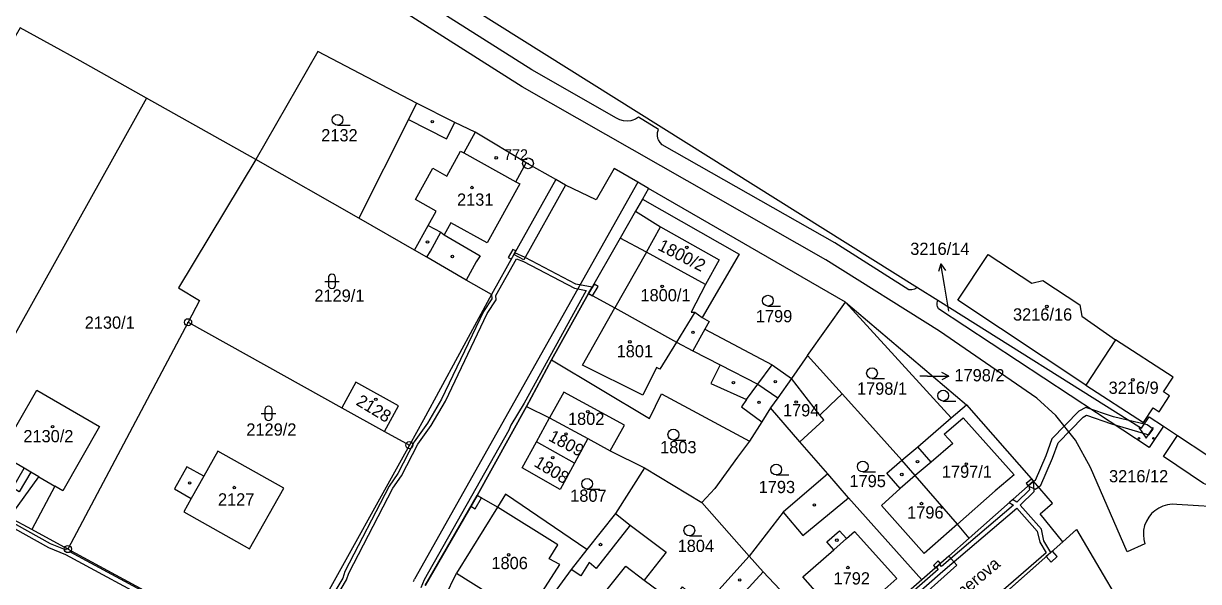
# Model space of a CAD drawing. Extents: x -784124 to -780570, y -980818 to -976926.
# Drawn here: x -782291.2 to -782128, y -978433.4 to -978355.9 of the extents above; entities that cross this region are included whole.
import ezdxf
from ezdxf.enums import TextEntityAlignment as Align

# ---------------------------------------------------------------- set-up
doc = ezdxf.new("R2010")
doc.units = 0
doc.header["$LTSCALE"] = 3.138375
doc.header["$MEASUREMENT"] = 0
doc.linetypes.add('0_051C', pattern=[0])
for name, color, linetype in [('1', 7, 'CONTINUOUS'), ('1008', 1, 'CONTINUOUS'), ('101', 1, 'CONTINUOUS'), ('1016', 1, 'CONTINUOUS'), ('1029', 1, 'CONTINUOUS'), ('105', 1, 'CONTINUOUS'), ('18', 1, 'CONTINUOUS'), ('21800', 1, 'CONTINUOUS'), ('21900', 1, 'CONTINUOUS'), ('21999', 1, 'CONTINUOUS'), ('23700', 1, 'CONTINUOUS'), ('304', 1, 'CONTINUOUS'), ('314', 1, 'CONTINUOUS'), ('316', 1, 'CONTINUOUS'), ('402', 1, 'CONTINUOUS'), ('404', 1, 'CONTINUOUS')]:
    doc.layers.add(name, color=color, linetype=linetype)

# ---------------------------------------------------------------- blocks, each defined once
blk = doc.blocks.new('4_02$0')
at = {"layer": '404', "color": 255, "linetype": 'Continuous'}
blk.add_circle((-0.01, 0), 0.175, dxfattribs=at)
blk = doc.blocks.new('1029$1')
at = {"layer": '1029', "color": 6, "linetype": 'Continuous'}
for p, q in [((0, 3), (-0.5, 2)), ((0, 0), (0, 3)), ((0, 3), (0.5, 2))]:
    blk.add_line(p, q, dxfattribs=at)
blk = doc.blocks.new('3_04$3')
at = {"layer": '304', "color": 255, "linetype": 'Continuous'}
blk.add_line((0.01, 0), (1.76, 0), dxfattribs=at)
blk.add_circle((0.01, 0.75), 0.75, dxfattribs=at)
blk = doc.blocks.new('3_16$5')
at = {"layer": '316', "color": 255, "linetype": 'Continuous'}
for p, q in [((-1, 1), (1, 1)), ((-0.5, 1.5), (-0.5, 0.5)), ((0.5, 0.5), (0.5, 1.5))]:
    blk.add_line(p, q, dxfattribs=at)
for centre, start, end in [((0, 1.5), 0, 180), ((0, 0.5), 180, 359.9879)]:
    blk.add_arc(centre, 0.5, start, end, dxfattribs=at)
blk = doc.blocks.new('3_14$2')
at = {"layer": '314', "color": 255, "linetype": 'Continuous'}
blk.add_lwpolyline([(-1, 1.5), (0, 0), (1, 1.5)], dxfattribs=at)
for centre in [(-1, 0), (1, 0)]:
    blk.add_circle(centre, 0.1, dxfattribs=at)
blk = doc.blocks.new('$15')
at = {"layer": '1', "color": 254, "linetype": 'Continuous'}
for points in [[(-34.465, 101.275), (-26.945, 113.905), (-26.655, 114.815), (-20.515, 126.615), (-19.315, 128.355), (-17.055, 132.745), (-15.205, 135.345), (-13.235, 138.705), (-7.415, 150.855), (-6.175, 152.775), (-6.245, 153.355), (-3.355, 158.475), (-2.375, 158.085), (4.705, 154.385), (6.345, 154.075), (-2.265, 138.415), (-4.155, 135.355), (-4.435, 134.695), (-16.185, 113.925), (-16.645, 112.795)], [(51.305, 111.125), (55.855, 115.115), (66.145, 123.875), (68.985, 120.685), (69.315, 119.125), (70.205, 117.645), (50.295, 100.415)], [(59.475, 107.615), (70.865, 117.715), (69.875, 119.345), (69.545, 120.965), (66.585, 124.285), (68.535, 126.185), (68.435, 127.585), (67.815, 127.035), (67.895, 126.405), (66.135, 124.675), (65.555, 125.045), (65.095, 124.635), (65.675, 124.255), (55.685, 115.755), (55.385, 116.075), (54.935, 115.675), (55.235, 115.365), (51.125, 111.775)], [(-16.055, 113.125), (-8.835, 125.635), (-1.975, 137.975), (1.495, 144.455), (6.665, 153.645), (7.175, 154.535), (4.905, 154.955), (-2.155, 158.655), (-3.575, 159.315), (-3.705, 159.075), (-6.805, 153.525), (-6.795, 152.915), (-7.935, 151.145), (-13.765, 138.985), (-15.705, 135.675), (-17.575, 133.065), (-19.835, 128.665), (-21.035, 126.925), (-27.215, 115.055), (-27.495, 114.145), (-34.875, 101.755)], [(-52.505, 110.855), (-65.395, 117.795), (-65.055, 117.855), (-65.665, 118.185), (-65.875, 118.295), (-65.995, 118.085), (-68.085, 118.925), (-75.985, 123.325)], [(-86.525, 128.515), (-68.345, 118.385), (-65.995, 117.435), (-52.795, 110.325), (-36.925, 101.305), (-35.855, 100.905), (-27.345, 95.825), (-29.545, 92.515), (-44.115, 65.215), (-44.645, 63.005), (-46.325, 59.945), (-47.215, 59.505), (-55.875, 44.185), (-56.465, 42.705), (-65.635, 26.865), (-77.355, 5.905)]]:
    blk.add_lwpolyline(points, dxfattribs=at)
blk = doc.blocks.new('1_01$18')
at = {"layer": '101', "color": 3, "linetype": 'Continuous'}
for radius in [0.75, 0.03]:
    blk.add_circle((0, 0), radius, dxfattribs=at)
blk = doc.blocks.new('1_05$19')
at = {"layer": '105', "color": 3, "linetype": 'Continuous'}
for radius in [0.5, 0.0303]:
    blk.add_circle((0, 0), radius, dxfattribs=at)

msp = doc.modelspace()

# ---------------------------------------------------------------- linework, layer by layer
at = {"layer": '1029', "color": 255, "linetype": 'Continuous'}
for p, q in [((-782162.69, -978395.87), (-782163.32, -978392.26)), ((-782165.69, -978404.9), (-782166.75, -978404.9))]:
    msp.add_line(p, q, dxfattribs=at)
at = {"layer": '21800', "color": 255, "linetype": 'Continuous'}
for p, q in [((-782237.78, -978369.26), (-782232.46, -978371.93)), ((-782232.46, -978371.93), (-782231.32, -978369.66)), ((-782228.5, -978371), (-782230.07, -978373.91)), ((-782232.43, -978377.12), (-782230.52, -978373.66)), ((-782230.52, -978373.66), (-782230.07, -978373.91)), ((-782230.07, -978373.91), (-782222.85, -978377.9)), ((-782222.85, -978377.9), (-782221.4, -978375.3)), ((-782236.8, -978380.38), (-782234.4, -978376.03)), ((-782234.4, -978376.03), (-782232.43, -978377.12)), ((-782205.89, -978377.98), (-782236.93, -978433.08)), ((-782222.29, -978378.21), (-782226.82, -978386.4)), ((-782222.85, -978377.9), (-782222.29, -978378.21)), ((-782215.94, -978378.36), (-782221.75, -978388.75)), ((-782233.92, -978381.98), (-782236.8, -978380.38)), ((-782235.01, -978383.96), (-782233.92, -978381.98)), ((-782231.9, -978383.6), (-782232.81, -978385.25)), ((-782226.82, -978386.4), (-782231.9, -978383.6)), ((-782236.91, -978387.42), (-782235.01, -978383.96)), ((-782235.01, -978383.96), (-782233.25, -978384.92)), ((-782234.71, -978387.52), (-782233.25, -978384.92)), ((-782233.25, -978384.92), (-782232.81, -978385.25)), ((-782232.81, -978385.25), (-782227.8, -978388.18)), ((-782204.72, -978387.69), (-782202.77, -978384.16)), ((-782204.72, -978387.69), (-782208.36, -978385.75)), ((-782235.2, -978388.39), (-782234.71, -978387.52)), ((-782227.8, -978388.18), (-782228.38, -978389)), ((-782221.75, -978388.75), (-782223.11, -978387.99)), ((-782228.38, -978389), (-782229.75, -978391.54)), ((-782196.51, -978392.18), (-782198.5, -978395.99)), ((-782213.58, -978403.37), (-782209.08, -978395.42)), ((-782198, -978396), (-782200.54, -978400.18)), ((-782198.5, -978395.99), (-782198, -978396)), ((-782198, -978396), (-782196.96, -978396.76)), ((-782196.58, -978398.35), (-782198.28, -978401.39)), ((-782200.54, -978400.18), (-782202.85, -978403.9)), ((-782205.21, -978407.53), (-782213.58, -978403.37)), ((-782194.46, -978403.33), (-782195.77, -978405.9)), ((-782189.22, -978405.99), (-782187.25, -978403.3)), ((-782203.3, -978403.68), (-782205.21, -978407.53)), ((-782202.85, -978403.9), (-782203.3, -978403.68)), ((-782195.77, -978405.9), (-782190.8, -978408.12)), ((-782190.8, -978408.12), (-782189.22, -978405.99)), ((-782190.8, -978408.12), (-782191.53, -978409.16)), ((-782179.19, -978408.92), (-782177.53, -978407.33)), ((-782191.53, -978409.16), (-782188.7, -978411.21)), ((-782180.61, -978410.28), (-782179.19, -978408.92)), ((-782163.37, -978412.92), (-782160.7, -978410.66)), ((-782153.66, -978418.57), (-782160.7, -978410.66)), ((-782163.37, -978412.92), (-782162.16, -978414.25)), ((-782165.17, -978416.82), (-782167.03, -978414.68)), ((-782162.16, -978414.25), (-782165.17, -978416.82)), ((-782290.22, -978418.19), (-782291.13, -978417.66)), ((-782165.17, -978416.82), (-782167.38, -978418.69)), ((-782289.09, -978418.85), (-782286.86, -978420.15)), ((-782266.2, -978418.78), (-782267.93, -978421.86)), ((-782167.38, -978418.69), (-782169.49, -978420.47)), ((-782153.66, -978418.57), (-782156.26, -978420.78)), ((-782161.52, -978425.42), (-782156.26, -978420.78)), ((-782182.98, -978427.01), (-782176.63, -978421.78)), ((-782225.4, -978423.07), (-782231.1, -978432.22)), ((-782217, -978428.31), (-782225.4, -978423.07)), ((-782185.74, -978423.78), (-782182.98, -978427.01)), ((-782206.95, -978425.56), (-782211.7, -978431.56)), ((-782179.66, -978427.89), (-782177.89, -978426.34)), ((-782176.93, -978427.43), (-782178.7, -978428.98)), ((-782177.89, -978426.34), (-782176.93, -978427.43)), ((-782176.93, -978427.43), (-782175.83, -978426.46)), ((-782175.83, -978426.46), (-782169.92, -978432.99)), ((-782218.2, -978430.24), (-782217, -978428.31)), ((-782182.98, -978432.74), (-782178.7, -978428.98)), ((-782178.7, -978428.98), (-782179.66, -978427.89)), ((-782219.55, -978435.4), (-782216.72, -978431.01)), ((-782216.72, -978431.01), (-782218.2, -978430.24)), ((-782212.65, -978430.75), (-782213.82, -978432.6)), ((-782211.7, -978431.56), (-782212.65, -978430.75)), ((-782161.6, -978431.13), (-782162.73, -978429.86)), ((-782232.73, -978435.55), (-782231.1, -978432.22)), ((-782231.1, -978432.22), (-782226.73, -978434.97)), ((-782213.82, -978432.6), (-782215.15, -978431.73)), ((-782210.37, -978434.73), (-782207.59, -978431.26)), ((-782207.59, -978431.26), (-782205.04, -978433.22)), ((-782197.85, -978463.37), (-782161.6, -978431.13)), ((-782177.15, -978439.34), (-782182.98, -978432.74)), ((-782169.92, -978432.99), (-782177.15, -978439.34))]:
    msp.add_line(p, q, dxfattribs=at)
msp.add_lwpolyline([(-782237.078, -978433.383), (-782237.035, -978433.279), (-782236.986, -978433.178), (-782236.93, -978433.08)], dxfattribs=at)
at = {"layer": '21900', "color": 3, "linetype": 'Continuous'}
for p, q in [((-782274.15, -978366.29), (-782303.5, -978418.9)), ((-782258.95, -978374.81), (-782274.15, -978366.29)), ((-782203.05, -978370.67), (-782205.82, -978368.93)), ((-782244.67, -978382.98), (-782258.95, -978374.81)), ((-782215.94, -978378.36), (-782217.3, -978377.61)), ((-782204.42, -978378.83), (-782205.89, -978377.98)), ((-782204.42, -978378.83), (-782205.26, -978380.31)), ((-782177.06, -978394.6), (-782204.42, -978378.83)), ((-782205.26, -978380.31), (-782206.21, -978381.98)), ((-782212.74, -978393.42), (-782217.91, -978402.61)), ((-782212.74, -978393.42), (-782209.08, -978395.42)), ((-782167.08, -978392.58), (-782164.24, -978394.36)), ((-782182.35, -978402.03), (-782177.06, -978394.6)), ((-782177.06, -978394.6), (-782160.28, -978408.85)), ((-782268.38, -978397.41), (-782285.07, -978428.88)), ((-782268.38, -978397.41), (-782247.03, -978409.26)), ((-782139.54, -978399.83), (-782143.67, -978406.13)), ((-782217.91, -978402.61), (-782221.38, -978409.09)), ((-782182.35, -978402.03), (-782184.58, -978405.2)), ((-782184.58, -978405.2), (-782186.48, -978407.88)), ((-782186.48, -978407.88), (-782187.47, -978409.27)), ((-782247.03, -978409.26), (-782241.1, -978412.55)), ((-782221.38, -978409.09), (-782228.24, -978421.43)), ((-782221.38, -978409.09), (-782218.16, -978410.68)), ((-782183.39, -978413.98), (-782187.47, -978409.27)), ((-782162.41, -978410.69), (-782160.28, -978408.85)), ((-782160.28, -978408.85), (-782150.97, -978419.48)), ((-782219.98, -978413.98), (-782218.16, -978410.68)), ((-782218.16, -978410.68), (-782212.84, -978413.56)), ((-782241.1, -978412.55), (-782237.64, -978414.47)), ((-782132.89, -978411.84), (-782130.97, -978413.1)), ((-782237.64, -978414.47), (-782254.74, -978445.3)), ((-782214.69, -978416.96), (-782219.98, -978413.98)), ((-782212.84, -978413.56), (-782214.69, -978416.96)), ((-782212.84, -978413.56), (-782209.76, -978415.23)), ((-782179.51, -978418.46), (-782183.39, -978413.98)), ((-782209.76, -978415.23), (-782205, -978417.6)), ((-782205, -978417.6), (-782208.99, -978423.95)), ((-782205, -978417.6), (-782197.03, -978422.41)), ((-782150.97, -978419.48), (-782159.9, -978427.37)), ((-782228.24, -978421.43), (-782235.46, -978433.94)), ((-782197.03, -978422.41), (-782190.43, -978429.86)), ((-782290.05, -978426.18), (-782293.17, -978424.49)), ((-782208.99, -978423.95), (-782213.01, -978428.95)), ((-782285.07, -978428.88), (-782290.05, -978426.18)), ((-782159.9, -978427.37), (-782161.52, -978425.42)), ((-782254.74, -978445.3), (-782285.07, -978428.88)), ((-782159.93, -978439.45), (-782146.88, -978427.88)), ((-782188.49, -978432.05), (-782190.43, -978429.86)), ((-782166.48, -978433.16), (-782178.33, -978443.48))]:
    msp.add_line(p, q, dxfattribs=at)
for points in [[(-782130.97, -978413.1), (-782122.54, -978418.65), (-782091.88, -978421.68), (-782042.46, -978418.68), (-782023.15, -978402.92), (-782078.82, -978339.71), (-782088.36, -978334.1), (-782238.5, -978280.5), (-782265.74, -978324.7), (-782264.17, -978331.71), (-782167.08, -978392.58)], [(-782135.48, -978428.17), (-782137.92, -978429.27), (-782143.03, -978417.55), (-782145.13, -978413.79), (-782147.86, -978410.35), (-782150.49, -978407.93), (-782164.01, -978398.66), (-782179.8, -978388.74), (-782221.97, -978364.71), (-782276.41, -978330.15), (-782275.07, -978327.95), (-782271.78, -978330.02)], [(-782208.85, -978369.07), (-782220.65, -978362.39), (-782265.12, -978334.22), (-782266.56, -978332.87)], [(-782274.15, -978366.29), (-782283.35, -978361.12), (-782286.03, -978359.66), (-782291.68, -978356.52), (-782294.31, -978361.11)], [(-782236.64, -978366.99), (-782250.34, -978359.81), (-782258.95, -978374.81)], [(-782236.64, -978366.99), (-782237.78, -978369.26), (-782244.67, -978382.98)], [(-782217.3, -978377.61), (-782221.4, -978375.3), (-782228.5, -978371), (-782231.32, -978369.66), (-782236.64, -978366.99)], [(-782205.82, -978368.93), (-782206.249, -978369.205), (-782206.724, -978369.392), (-782206.892, -978369.433), (-782207.399, -978369.49), (-782207.907, -978369.447), (-782208.397, -978369.305), (-782208.85, -978369.07)], [(-782202.53, -978372.77), (-782202.825, -978372.465), (-782203.041, -978372.099), (-782203.109, -978371.918), (-782203.189, -978371.501), (-782203.169, -978371.078), (-782203.05, -978370.67)], [(-782168.25, -978392.9), (-782178.53, -978386.39), (-782202.53, -978372.77)], [(-782258.95, -978374.81), (-782269.68, -978392.62), (-782266.77, -978394.38), (-782268.38, -978397.41)], [(-782217.3, -978377.61), (-782223.11, -978387.99), (-782226.21, -978393.54)], [(-782205.26, -978380.31), (-782191.84, -978387.97), (-782196.96, -978396.76), (-782196, -978397.3), (-782196.58, -978398.35), (-782187.25, -978403.3), (-782184.58, -978405.2)], [(-782206.21, -978381.98), (-782208.36, -978385.75), (-782212.74, -978393.42)], [(-782206.21, -978381.98), (-782202.77, -978384.16), (-782194.59, -978388.74), (-782196.51, -978392.18), (-782204.72, -978387.69), (-782209.08, -978395.42)], [(-782226.21, -978393.54), (-782229.75, -978391.54), (-782235.2, -978388.39), (-782236.91, -978387.42), (-782244.67, -978382.98)], [(-782143.67, -978406.13), (-782161.45, -978394.32), (-782157.26, -978388.02), (-782151.19, -978391.99), (-782149.66, -978391.63), (-782144.53, -978395), (-782144.22, -978396.58), (-782139.54, -978399.83)], [(-782226.21, -978393.54), (-782235.68, -978410.93), (-782237.64, -978414.47)], [(-782167.08, -978392.58), (-782167.43, -978392.782), (-782167.456, -978392.793), (-782167.846, -978392.896), (-782168.25, -978392.9)], [(-782164.14, -978395.53), (-782164.293, -978395.225), (-782164.34, -978395.028), (-782164.339, -978394.687), (-782164.24, -978394.36)], [(-782164.24, -978394.36), (-782135.94, -978412.1), (-782134.88, -978410.53), (-782132.89, -978411.84)], [(-782209.08, -978395.42), (-782200.54, -978400.18), (-782198.28, -978401.39), (-782194.46, -978403.33), (-782189.22, -978405.99), (-782186.48, -978407.88)], [(-782132.89, -978411.84), (-782134.88, -978414.8), (-782164.14, -978395.53)], [(-782143.67, -978406.13), (-782135.68, -978411.34), (-782134.35, -978409.28), (-782133.51, -978409.83), (-782132.06, -978407.61), (-782132.9, -978407.07), (-782131.56, -978405.01), (-782139.54, -978399.83)], [(-782217.91, -978402.61), (-782204.3, -978410.78), (-782202.61, -978407.35), (-782190.4, -978413.9)], [(-782169.24, -978416.56), (-782171.28, -978414.26), (-782173.7, -978411.59), (-782177.53, -978407.33), (-782182.35, -978402.03)], [(-782241.1, -978412.55), (-782239.13, -978409.01), (-782245.07, -978405.72), (-782247.03, -978409.26)], [(-782183.39, -978413.98), (-782180.09, -978410.94), (-782180.61, -978410.28), (-782184.58, -978405.2)], [(-782293.17, -978424.49), (-782289.09, -978418.85), (-782290.22, -978418.19), (-782291.81, -978420.92), (-782292.72, -978420.39), (-782291.13, -978417.66), (-782294.45, -978415.72), (-782289.36, -978406.83), (-782280.68, -978411.88), (-782285.78, -978420.78), (-782286.86, -978420.15), (-782290.05, -978426.18)], [(-782209.76, -978415.23), (-782207.74, -978411.7), (-782216.19, -978407.09), (-782218.16, -978410.68)], [(-782187.47, -978409.27), (-782188.7, -978411.21), (-782190.4, -978413.9)], [(-782169.24, -978416.56), (-782167.03, -978414.68), (-782162.41, -978410.69)], [(-782022.01, -978410.11), (-782023.7, -978411.77), (-782042.07, -978419.66), (-782092.55, -978422.68), (-782125.96, -978420.36), (-782127.34, -978419.78), (-782132.91, -978416.05), (-782130.97, -978413.1)], [(-782214.69, -978416.96), (-782216.68, -978420.6), (-782221.99, -978417.6), (-782219.98, -978413.98)], [(-782190.4, -978413.9), (-782192.08, -978416.14), (-782195.21, -978420.48), (-782197.03, -978422.41)], [(-782266.2, -978418.78), (-782268.53, -978417.47), (-782270.25, -978420.54), (-782267.93, -978421.86), (-782268.97, -978423.71), (-782259.82, -978428.86), (-782255.08, -978420.43), (-782264.23, -978415.28), (-782266.2, -978418.78)], [(-782161.52, -978425.42), (-782166.13, -978429.48), (-782172.07, -978422.83), (-782169.49, -978420.47), (-782171.3, -978418.37), (-782169.24, -978416.56)], [(-782161.52, -978425.42), (-782167.38, -978418.69), (-782169.24, -978416.56)], [(-782179.51, -978418.46), (-782185.74, -978423.78), (-782190.43, -978429.86)], [(-782166.48, -978433.16), (-782176.63, -978421.78), (-782179.51, -978418.46)], [(-782213.01, -978428.95), (-782224.27, -978421.28), (-782225.4, -978423.07), (-782228.24, -978421.43)], [(-782131.06, -978422.69), (-782131.706, -978422.669), (-782132.348, -978422.748), (-782132.969, -978422.925), (-782133.556, -978423.196), (-782134.095, -978423.555), (-782134.543, -978423.962), (-782134.951, -978424.463), (-782135.278, -978425.021), (-782135.514, -978425.623), (-782135.654, -978426.254), (-782135.696, -978426.899), (-782135.637, -978427.543), (-782135.48, -978428.17)], [(-782045.62, -978422.55), (-782092.56, -978425.28), (-782123.48, -978423.18), (-782131.06, -978422.69)], [(-782208.99, -978423.95), (-782206.95, -978425.56), (-782201.97, -978429.33), (-782205.04, -978433.22), (-782201.16, -978436.08), (-782199.72, -978434.12), (-782196.69, -978436.81)], [(-782146.88, -978427.88), (-782145, -978426.15), (-782136.03, -978441.36)], [(-782159.9, -978427.37), (-782162.73, -978429.86), (-782166.48, -978433.16)], [(-782213.01, -978428.95), (-782215.15, -978431.73), (-782222.66, -978441.99)], [(-782190.43, -978429.86), (-782195.06, -978435), (-782196.69, -978436.81)], [(-782185.08, -978449.44), (-782192.25, -978442.36), (-782189.75, -978439.79), (-782192.96, -978436.89), (-782188.49, -978432.05)], [(-782178.33, -978443.48), (-782185.41, -978435.32), (-782188.49, -978432.05)]]:
    msp.add_lwpolyline(points, dxfattribs=at)
at = {"layer": '21999', "color": 3, "linetype": 'Continuous'}
msp.add_line((-782162.41, -978410.69), (-782177.06, -978394.6), dxfattribs=at)
for points in [[(-782205.89, -978377.98), (-782209.19, -978376.08), (-782211.69, -978380.43), (-782215.94, -978378.36)], [(-782146.88, -978427.88), (-782150.02, -978423.99), (-782148.32, -978422.5), (-782150.97, -978419.48)]]:
    msp.add_lwpolyline(points, dxfattribs=at)
at = {"layer": '23700', "color": 255, "linetype": '0_051C'}
for points in [[(-782223.28, -978387.29), (-782223.9, -978388.4), (-782223.47, -978388.63), (-782223.11, -978387.99), (-782222.84, -978387.51), (-782223.28, -978387.29)], [(-782211.99, -978392.11), (-782212.74, -978393.42), (-782212.18, -978393.73), (-782211.42, -978392.42), (-782211.99, -978392.11)], [(-782150.71, -978420.58), (-782150.28, -978420.27), (-782149.94, -978420.03), (-782148.29, -978416.29), (-782147.54, -978414.12), (-782144.07, -978410.56), (-782143.59, -978410.31), (-782140.14, -978411.51), (-782134.91, -978413.02), (-782134.35, -978412.23), (-782135.17, -978411.65), (-782139.84, -978410.55), (-782143.67, -978409.23), (-782144.67, -978409.74), (-782148.42, -978413.58), (-782149.23, -978415.93), (-782150.74, -978419.37), (-782150.97, -978419.48), (-782151.7, -978420.12), (-782150.71, -978420.58)], [(-782151.7, -978420.12), (-782150.97, -978419.48), (-782151.24, -978419.17), (-782151.95, -978419.78), (-782151.7, -978420.12)], [(-782228.24, -978421.43), (-782229.12, -978422.95), (-782228.48, -978423.31), (-782227.62, -978421.79), (-782228.24, -978421.43)], [(-782148.32, -978429.16), (-782149.19, -978429.93), (-782148.5, -978430.68), (-782147.65, -978429.91), (-782148.32, -978429.16)], [(-782164.19, -978430.51), (-782164.86, -978431.16), (-782164.56, -978431.47), (-782163.88, -978430.87), (-782164.19, -978430.51)]]:
    msp.add_lwpolyline(points, close=True, dxfattribs=at)

# ---------------------------------------------------------------- block references
at = {"layer": '101', "color": 0, "linetype": 'ByBlock'}
msp.add_blockref('1_01$18', (-782221.16, -978375.35), dxfattribs=at)
at = {"layer": '1029', "color": 0, "linetype": 'ByBlock'}
for p, rotation in [((-782163.32, -978392.26), 10), ((-782165.69, -978404.9), 270)]:
    msp.add_blockref('1029$1', p, dxfattribs=dict(at, rotation=rotation))
at = {"layer": '105', "color": 0, "linetype": 'ByBlock'}
for p in [(-782268.38, -978397.41), (-782237.64, -978414.47), (-782285.07, -978428.88)]:
    msp.add_blockref('1_05$19', p, dxfattribs=at)
at = {"layer": '23700', "color": 0, "linetype": 'ByBlock'}
msp.add_blockref('$15', (-782219.405, -978547.065), dxfattribs=at)
at = {"layer": '304', "color": 0, "linetype": 'ByBlock'}
for p in [(-782247.62, -978370.06), (-782187.85, -978395.16), (-782173.39, -978405.22), (-782163.51, -978408.34), (-782200.98, -978413.75), (-782186.7, -978418.6), (-782174.67, -978418.18), (-782212.96, -978420.58), (-782198.76, -978427.04)]:
    msp.add_blockref('3_04$3', p, dxfattribs=at)
at = {"layer": '314', "color": 0, "linetype": 'ByBlock'}
msp.add_blockref('3_14$2', (-782135.3, -978413.51), dxfattribs=at)
at = {"layer": '316', "color": 0, "linetype": 'ByBlock'}
for p in [(-782248.39, -978392.73), (-782257.2, -978411.05)]:
    msp.add_blockref('3_16$5', p, dxfattribs=at)
at = {"layer": '402', "color": 0, "linetype": 'ByBlock'}
for p in [(-782234.44, -978369.57), (-782225.56, -978374.58), (-782235.11, -978386.26), (-782231.65, -978388.28), (-782198.24, -978398.8), (-782192.62, -978405.79), (-782186.8, -978405.64), (-782189.06, -978408.52), (-782167.05, -978416.75), (-782268.15, -978419.71), (-782169.24, -978418.53), (-782181.38, -978422.76), (-782178.26, -978427.65), (-782211.08, -978428.26), (-782191.75, -978433.17)]:
    msp.add_blockref('4_02$0', p, dxfattribs=at)
at = {"layer": '404', "color": 0, "linetype": 'ByBlock'}
for p in [(-782228.93, -978378.71), (-782199.09, -978387.02), (-782202.51, -978392.43), (-782149.08, -978395.21), (-782207.01, -978400.12), (-782137.14, -978405.39), (-782242.28, -978408.11), (-782212.84, -978409.81), (-782183.9, -978408.48), (-782287.18, -978411.89), (-782215.88, -978412.91), (-782217.71, -978416.2), (-782160.28, -978417.09), (-782261.94, -978420.35), (-782166.5, -978422.57), (-782223.84, -978429.69), (-782176.72, -978431.45)]:
    msp.add_blockref('4_02$0', p, dxfattribs=at)

# ---------------------------------------------------------------- texts
at = {"layer": '1008', "color": 255, "linetype": 'Continuous'}
msp.add_text('Fügnerova', height=1.7, rotation=40, dxfattribs=at).set_placement((-782163.42, -978438.56), align=Align.BOTTOM_LEFT)
at = {"layer": '1016', "color": 174, "linetype": 'Continuous'}
msp.add_text('772', height=1.5, dxfattribs=at).set_placement((-782221.16, -978375.35), align=Align.BOTTOM_RIGHT)
at = {"layer": '18', "color": 255, "linetype": 'Continuous'}
for s, p in [('2132', (-782249.88, -978372.81)), ('2131', (-782231.02, -978381.74)), ('2129/1', (-782250.83, -978395.07)), ('1800/1', (-782205.54, -978395.01)), ('2130/1', (-782282.73, -978398.81)), ('1799', (-782189.51, -978397.92)), ('1801', (-782208.85, -978402.78)), ('1798/1', (-782175.47, -978407.97)), ('1794', (-782185.75, -978410.98)), ('2129/2', (-782260.28, -978413.65)), ('2130/2', (-782291.25, -978414.57)), ('1803', (-782202.81, -978416.1)), ('1793', (-782189.12, -978421.63)), ('1795', (-782176.51, -978420.8)), ('2127', (-782264.22, -978423.35)), ('1796', (-782168.5, -978425.16)), ('1804', (-782200.38, -978429.8)), ('1806', (-782226.24, -978432.18)), ('1792', (-782178.72, -978434.31))]:
    msp.add_text(s, height=1.7, dxfattribs=at).set_placement(p, align=Align.BOTTOM_LEFT)
for s, rotation, p in [('1800/2', 333, (-782203.49, -978387.75)), ('2128', 329, (-782245.43, -978409.23)), ('1809', 332, (-782218.69, -978414.2)), ('1808', 329, (-782220.72, -978417.74))]:
    msp.add_text(s, height=1.7, rotation=rotation, dxfattribs=at).set_placement(p, align=Align.BOTTOM_LEFT)
for s, p in [('3216/14', (-782163.96, -978388.57)), ('3216/16', (-782149.69, -978397.68)), ('3216/9', (-782137.04, -978407.85)), ('1802', (-782213.08, -978412.16)), ('1797/1', (-782160.2, -978419.5)), ('3216/12', (-782136.35, -978420.13)), ('1807', (-782212.77, -978422.83))]:
    msp.add_text(s, height=1.7, dxfattribs=at).set_placement(p, align=Align.BOTTOM_CENTER)
msp.add_text('1798/2', height=1.7, dxfattribs=at).set_placement((-782161.93, -978403.91), align=Align.TOP_LEFT)

doc.saveas('drawing.dxf')
